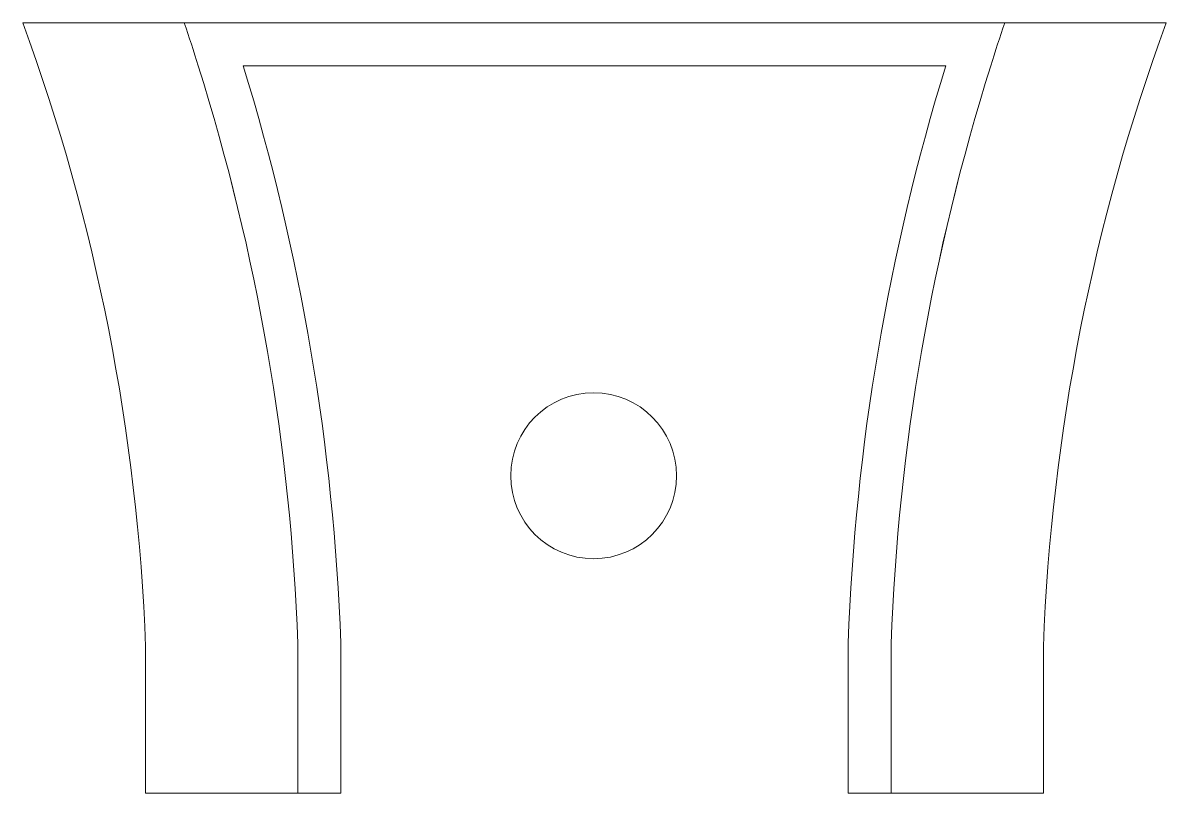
# Model space of a CAD drawing. Header units: millimetres. Extents: x 14.6 to 73.2, y -19.7 to 19.7.
import ezdxf

# ---------------------------------------------------------------- set-up
doc = ezdxf.new("R2010")
doc.units = ezdxf.units.MM
doc.header["$MEASUREMENT"] = 0
doc.layers.add('Layer 1', color=7, linetype='Continuous')

msp = doc.modelspace()

# ---------------------------------------------------------------- linework, layer by layer
at = {"layer": 'Layer 1', "color": 1, "lineweight": 20}
for points, knots in [([(23.5666, 17.5354), (23.3351, 18.2712), (23.096, 19.0045), (22.8493, 19.7354), (22.8493, 19.7354), (14.5818, 19.7354), (14.5818, 19.7354), (18.3351, 9.4787), (20.4573, -1.3063), (20.8708, -12.2204), (20.8708, -12.2204), (20.8708, -19.7354), (20.8708, -19.7354), (20.8708, -19.7354), (28.6708, -19.7354), (28.6708, -19.7354), (28.6708, -19.7354), (28.6708, -12.0754), (28.6708, -12.0754), (28.3033, -2.0202), (26.5871, 7.9376), (23.5666, 17.5354)], [0, 0, 0, 0, 0.1428571, 0.1428571, 0.1428571, 0.2857143, 0.2857143, 0.2857143, 0.4285714, 0.4285714, 0.4285714, 0.5714286, 0.5714286, 0.5714286, 0.7142857, 0.7142857, 0.7142857, 0.8571429, 0.8571429, 0.8571429, 1, 1, 1, 1]), ([(73.1598, 19.7354), (73.1598, 19.7354), (64.8923, 19.7354), (64.8923, 19.7354), (64.6456, 19.0045), (64.4065, 18.2712), (64.175, 17.5354), (61.1548, 7.9375), (59.4381, -2.0202), (59.0708, -12.0754), (59.0708, -12.0754), (59.0708, -19.7354), (59.0708, -19.7354), (59.0708, -19.7354), (66.8708, -19.7354), (66.8708, -19.7354), (66.8708, -19.7354), (66.8708, -12.2204), (66.8708, -12.2204), (67.284, -1.3063), (69.4069, 9.4786), (73.1598, 19.7354)], [0, 0, 0, 0, 0.1428571, 0.1428571, 0.1428571, 0.2857143, 0.2857143, 0.2857143, 0.4285714, 0.4285714, 0.4285714, 0.5714286, 0.5714286, 0.5714286, 0.7142857, 0.7142857, 0.7142857, 0.8571429, 0.8571429, 0.8571429, 1, 1, 1, 1]), ([(48.077, -3.4719), (48.077, -1.1247), (46.1742, 0.7781), (43.827, 0.7781), (41.4798, 0.7781), (39.577, -1.1247), (39.577, -3.4719), (39.577, -5.8191), (41.4798, -7.7219), (43.827, -7.7219), (46.1742, -7.7219), (48.077, -5.8191), (48.077, -3.4719)], [0, 0, 0, 0, 0.25, 0.25, 0.25, 0.5, 0.5, 0.5, 0.75, 0.75, 0.75, 1, 1, 1, 1])]:
    msp.add_open_spline(points, degree=3, knots=knots, dxfattribs=at)
at = {"layer": 'Layer 1', "color": 3, "lineweight": 9}
msp.add_open_spline([(56.8708, -19.7354), (56.8708, -19.7354), (59.0708, -19.7354), (59.0708, -19.7354), (59.0708, -19.7354), (59.0708, -12.0754), (59.0708, -12.0754), (59.438, -2.0219), (61.1553, 7.9391), (64.175, 17.5354), (64.4065, 18.2712), (64.6456, 19.0045), (64.8923, 19.7354), (64.8923, 19.7354), (22.8493, 19.7354), (22.8493, 19.7354), (23.096, 19.0045), (23.3351, 18.2712), (23.5666, 17.5354), (26.5866, 7.9392), (28.3034, -2.0219), (28.6708, -12.0754), (28.6708, -12.0754), (28.6708, -19.7354), (28.6708, -19.7354), (28.6708, -19.7354), (30.8708, -19.7354), (30.8708, -19.7354), (30.8708, -19.7354), (30.8708, -12.0354), (30.8708, -12.0354), (30.5077, -2.0011), (28.8271, 7.9395), (25.8708, 17.5354), (25.8708, 17.5354), (61.8708, 17.5354), (61.8708, 17.5354), (58.9148, 7.9395), (57.2338, -2.001), (56.8708, -12.0354), (56.8708, -12.0354), (56.8708, -19.7354), (56.8708, -19.7354)], degree=3, knots=[0, 0, 0, 0, 0.0714286, 0.0714286, 0.0714286, 0.1428571, 0.1428571, 0.1428571, 0.2142857, 0.2142857, 0.2142857, 0.2857143, 0.2857143, 0.2857143, 0.3571429, 0.3571429, 0.3571429, 0.4285714, 0.4285714, 0.4285714, 0.5, 0.5, 0.5, 0.5714286, 0.5714286, 0.5714286, 0.6428571, 0.6428571, 0.6428571, 0.7142857, 0.7142857, 0.7142857, 0.7857143, 0.7857143, 0.7857143, 0.8571429, 0.8571429, 0.8571429, 0.9285714, 0.9285714, 0.9285714, 1, 1, 1, 1], dxfattribs=at)

doc.saveas('drawing.dxf')
